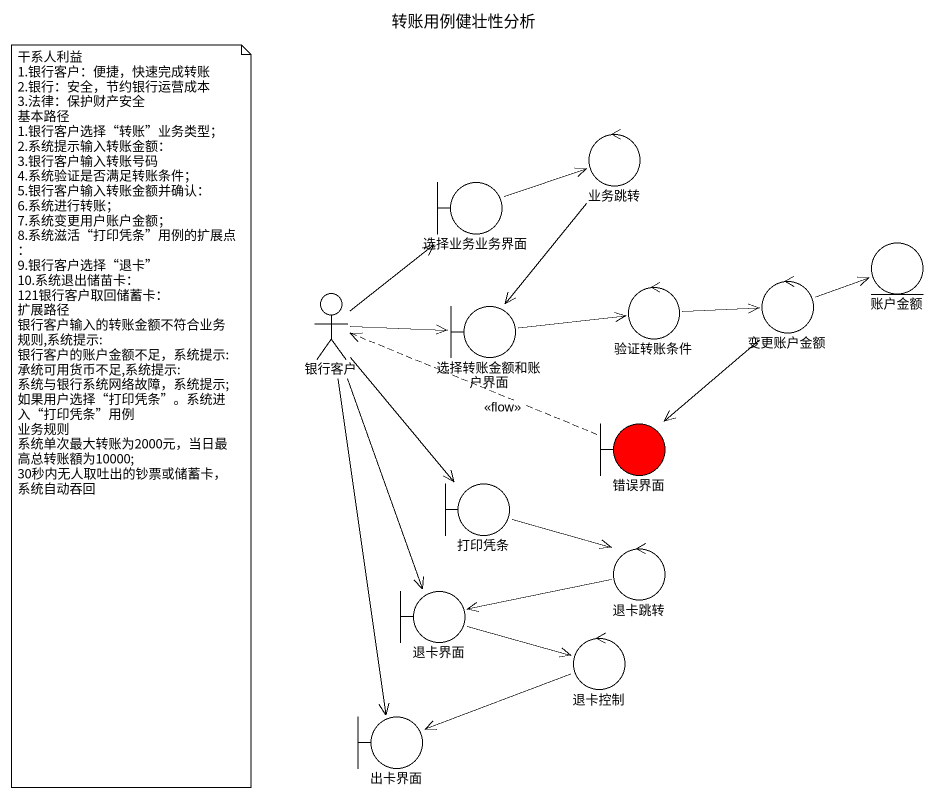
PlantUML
@startuml
title 转账用例健壮性分析
control 业务跳转
boundary 选择业务业务界面
entity 账户金额
actor 银行客户
boundary 选择转账金额和账户界面
control 验证转账条件
control 变更账户金额
boundary 错误界面 #FF0000
boundary 打印凭条
control 退卡跳转
boundary 退卡界面
control 退卡控制
boundary 出卡界面
业务跳转 --> 选择转账金额和账户界面
选择业务业务界面 -right-> 业务跳转
银行客户 -up-> 选择业务业务界面
银行客户 -right-> 选择转账金额和账户界面
银行客户 --> 打印凭条
银行客户 --> 退卡界面
银行客户 --> 出卡界面
选择转账金额和账户界面 -right-> 验证转账条件
验证转账条件 -right-> 变更账户金额
变更账户金额 -right-> 账户金额
变更账户金额 --> 错误界面
错误界面 .left.> 银行客户 : <<flow>>
打印凭条 -right-> 退卡跳转
退卡跳转 -left-> 退卡界面
退卡界面 -right-> 退卡控制
退卡控制 -left-> 出卡界面
note as N1
  干系人利益
  1.银行客户：便捷，快速完成转账
  2.银行：安全，节约银行运营成本
  3.法律：保护财产安全
  基本路径
  1.银行客户选择“转账”业务类型；
  2.系统提示输入转账金额：
  3.银行客户输入转账号码
  4.系统验证是否满足转账条件；
  5.银行客户输入转账金额并确认：
  6.系统进行转账；
  7.系统变更用户账户金额；
  8.系统滋活“打印凭条”用例的扩展点：
  9.银行客户选择“退卡”
  10.系统退出储苗卡：
  121银行客户取回储蓄卡：
  扩展路径
  银行客户输入的转账金额不符合业务规则,系统提示:
  银行客户的账户金额不足，系统提示:
  承统可用货币不足,系统提示:
  系统与银行系统网络故障，系统提示;
  如果用户选择“打印凭条”。系统进入“打印凭条”用例
  业务规则
  系统单次最大转账为2000元，当日最高总转账額为10000;
  30秒内无人取吐出的钞票或储蓄卡，系统自动吞回
end note
@enduml
